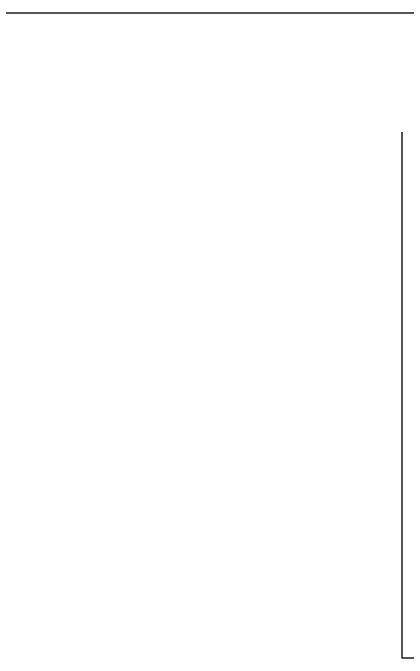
# Model space of a CAD drawing. Header units: inches. Extents: x -1249499 to 290957, y -589671 to 1013543.
# Drawn here: x -994407 to -983794, y 242258 to 259640 of the extents above; entities that cross this region are included whole.
import ezdxf

# ---------------------------------------------------------------- set-up
doc = ezdxf.new("R2010")
doc.units = ezdxf.units.IN
doc.header["$MEASUREMENT"] = 0

msp = doc.modelspace()

# ---------------------------------------------------------------- linework, layer by layer
at = {"color": 6}
msp.add_line((-1249499, 259639.6), (-803046.5, 259639.6), dxfattribs=at)
for p, q in [((-983931, 242258), (-983931, 256422.2)), ((-983931, 242258), (-983931, 256422.2)), ((-963543.2, 242258), (-983931, 242258)), ((-963543.2, 242258), (-983931, 242258))]:
    msp.add_line(p, q)

doc.saveas('drawing.dxf')
